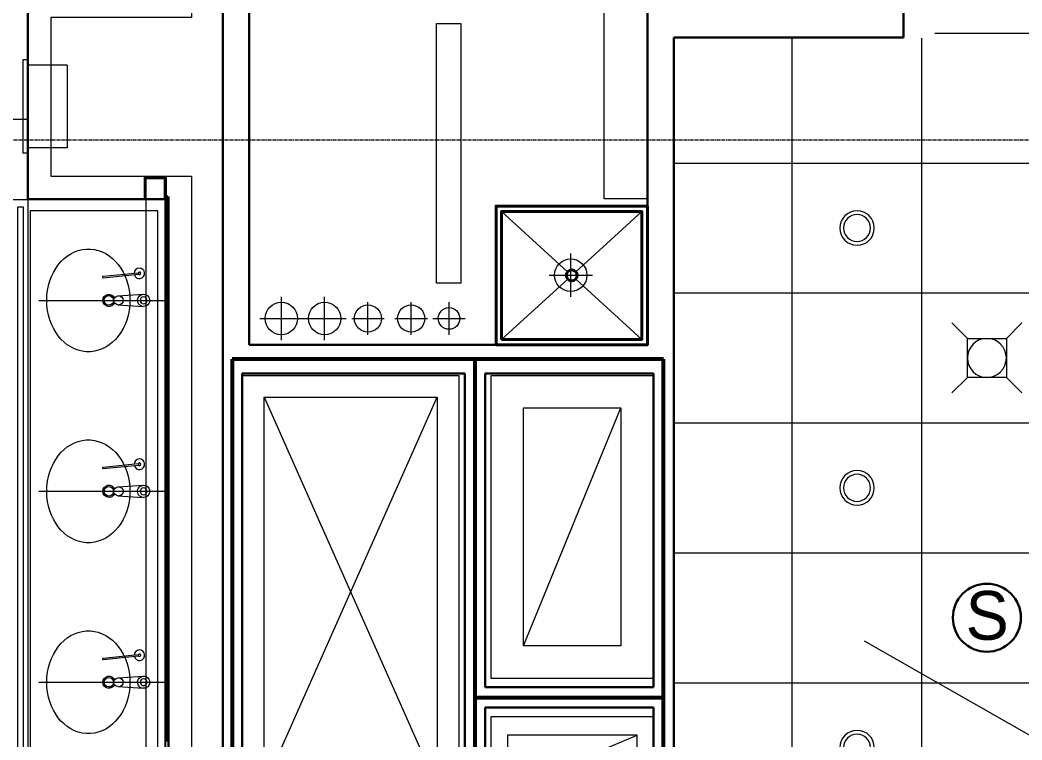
# Model space of a CAD drawing. Header units: inches. Extents: x -40190 to 0, y -3216 to 2257.
# Drawn here: x -21656.3 to -21471, y 792.3 to 925.3 of the extents above; entities that cross this region are included whole.
import ezdxf
from ezdxf import colors
from ezdxf.entities.mleader import LeaderData, LeaderLine
from ezdxf.enums import TextEntityAlignment as Align
from ezdxf.math import Vec2, Vec3

# ---------------------------------------------------------------- set-up
doc = ezdxf.new("R2010")
doc.units = ezdxf.units.IN
doc.header["$LTSCALE"] = 0.5
doc.header["$MEASUREMENT"] = 0
for name, pattern in [('A113$0$CENTER', [2, 1.25, -0.25, 0.25, -0.25]), ('A113$0$DGN Style 4', [277.835214, 138.830838, -69.415419, 0.173539, -69.415419]), ('A113$0$DGN Style 5', [121.476983, 52.061564, -69.415419])]:
    doc.linetypes.add(name, pattern=pattern)
for name, color, linetype in [('A113$0$A-ANNO-TEXT', 8, 'Continuous'), ('A113$0$A-FLOR-PFIX', 8, 'Continuous'), ('A113$0$A-FLOR-SLAB', 8, 'Continuous'), ('A113$0$A-FLOR-SLEEVE', 8, 'Continuous'), ('A113$0$A-FLOR-SPCL', 8, 'Continuous'), ('A113$0$A-GRID-GRDP0-15', 8, 'Continuous'), ('A113$0$A-HVAC-RDFF', 8, 'Continuous'), ('A113$0$A-WALL-FIRE', 8, 'Continuous'), ('A113$0$A-WALL-FULL-INTR', 8, 'Continuous'), ('A113$0$Level 23', 8, 'Continuous'), ('A113$0$Level 30', 8, 'Continuous'), ('A113$0$Level 33', 8, 'Continuous'), ('A613$0$A-CLNG-LITE', 3, 'Continuous'), ('A613$0$A-CLNG-MECH-SUPP', 8, 'Continuous'), ('A613$0$A-CLNG-PATT', 8, 'Continuous'), ('A613$0$bc113 - Level 23', 8, 'Continuous'), ('A613$0$br613 - E-Lite', 8, 'Continuous'), ('A613$0$Level 30', 8, 'Continuous'), ('E-Anno-Keyn', 72, 'Continuous'), ('E-Anno-Note', 6, 'Continuous'), ('M-HVAC-text', 6, 'Continuous'), ('XREF', 7, 'Continuous')]:
    doc.layers.add(name, color=color, linetype=linetype)
doc.styles.add('A613$0$style-Arial', font='arial.ttf')
doc.styles.add('MAMEP ANNO', font='arial.ttf', dxfattribs={"height": 0.101562})
doc.styles.get("Standard").update_dxf_attribs({"font": 'simplex.shx'})

# ---------------------------------------------------------------- blocks, each defined once
blk = doc.blocks.new('MLD-KeyNote')
at = {"color": 0, "linetype": 'Continuous', "transparency": 16777216}
blk.add_lwpolyline([(-0.09375, -0.09375), (0.09375, -0.09375), (0.09375, 0.09375), (-0.09375, 0.09375)], close=True, dxfattribs=at)
at = {"color": 0, "linetype": 'ByBlock', "transparency": 16777216, "style": 'MAMEP ANNO'}
blk.add_attdef('ID', text='', height=0.10156, dxfattribs=at).set_placement((0, 0), align=Align.MIDDLE_CENTER)
blk = doc.blocks.new('*U607')
at = {"layer": 'A113$0$A-FLOR-SLAB', "linetype": 'Continuous', "lineweight": 0}
blk.add_3dface([(-15, 8.5), (15, 8.5), (15, -8.5), (-15, -8.5)], dxfattribs=at)
at = {"layer": 'A113$0$A-HVAC-RDFF', "lineweight": 0}
blk.add_line((-12, -5), (12, 5), dxfattribs=at)
at = {"layer": 'A113$0$A-HVAC-RDFF', "lineweight": 13}
blk.add_3dface([(12, 5), (-12, 5), (-12, -5), (12, -5)], dxfattribs=at)
blk = doc.blocks.new('*U608')
at = {"layer": 'A113$0$A-FLOR-SLAB', "linetype": 'Continuous', "lineweight": 0}
blk.add_3dface([(-15, 28), (15, 28), (15, -28), (-15, -28)], dxfattribs=at)
at = {"layer": 'A113$0$A-HVAC-RDFF', "lineweight": 0}
blk.add_line((-9, -22), (9, 22), dxfattribs=at)
at = {"layer": 'A113$0$A-HVAC-RDFF', "lineweight": 13}
blk.add_3dface([(-9, 22), (9, 22), (9, -22), (-9, -22)], dxfattribs=at)
blk = doc.blocks.new('*U609')
at = {"layer": 'A113$0$A-FLOR-SLAB', "linetype": 'Continuous', "lineweight": 0}
blk.add_3dface([(-20, 40), (20, 40), (20, -40), (-20, -40)], dxfattribs=at)
at = {"layer": 'A113$0$A-HVAC-RDFF', "lineweight": 0}
for p, q in [((-16, -36), (16, 36)), ((-16, 36), (16, -36))]:
    blk.add_line(p, q, dxfattribs=at)
blk.add_point((14.28, -35.44), dxfattribs=at)
at = {"layer": 'A113$0$A-HVAC-RDFF', "lineweight": 13}
blk.add_3dface([(-16, 36), (16, 36), (16, -36), (-16, -36)], dxfattribs=at)
blk = doc.blocks.new('*D616', base_point=(0, 0))
at = {"layer": 'A113$0$A-FLOR-SLEEVE', "linetype": 'Continuous', "lineweight": 0}
for p, q in [((0, -4), (0, 4)), ((-4, 0), (4, 0))]:
    blk.add_line(p, q, dxfattribs=at)
blk = doc.blocks.new('*U615')
at = {"layer": 'A113$0$A-FLOR-SLEEVE', "linetype": 'Continuous', "lineweight": 13}
blk.add_circle((0, 0), 3, dxfattribs=at)
at = {"layer": 'A113$0$A-FLOR-SLEEVE', "linetype": 'Continuous', "lineweight": 0}
blk.add_blockref('*D616', (0, 0), dxfattribs=at)
blk = doc.blocks.new('*D627', base_point=(0, 0))
at = {"layer": 'A113$0$A-FLOR-SLEEVE', "linetype": 'Continuous', "lineweight": 0}
for p, q in [((0, -3), (0, 3)), ((-3, 0), (3, 0))]:
    blk.add_line(p, q, dxfattribs=at)
blk = doc.blocks.new('*U626')
at = {"layer": 'A113$0$A-FLOR-SLEEVE', "linetype": 'Continuous', "lineweight": 13}
blk.add_circle((0, 0), 2.5, dxfattribs=at)
at = {"layer": 'A113$0$A-FLOR-SLEEVE', "linetype": 'Continuous', "lineweight": 0}
blk.add_blockref('*D627', (0, 0), dxfattribs=at)
blk = doc.blocks.new('*D625', base_point=(0, 0))
at = {"layer": 'A113$0$A-FLOR-SLEEVE', "linetype": 'Continuous', "lineweight": 0}
for p, q in [((0, -3), (0, 3)), ((-3, 0), (3, 0))]:
    blk.add_line(p, q, dxfattribs=at)
blk = doc.blocks.new('*U624')
at = {"layer": 'A113$0$A-FLOR-SLEEVE', "linetype": 'Continuous', "lineweight": 13}
blk.add_circle((0, 0), 2, dxfattribs=at)
at = {"layer": 'A113$0$A-FLOR-SLEEVE', "linetype": 'Continuous', "lineweight": 0}
blk.add_blockref('*D625', (0, 0), dxfattribs=at)
blk = doc.blocks.new('*U638')
at = {"layer": 'A113$0$A-FLOR-PFIX', "linetype": 'Continuous', "lineweight": 13}
for p, q in [((-3.96, -0.17), (2.55, 0.49)), ((-3.94, -0.42), (2.56, 0.24))]:
    blk.add_line(p, q, dxfattribs=at)
for centre, major_axis, start_param, end_param in [((2.76, 0.38), (0.187, -0.966), 4.749388, 10.782456), ((-3.95, -0.3), (-0.023, 0.121), 6.195472, 9.337065)]:
    blk.add_ellipse(centre, major_axis=major_axis, ratio=0.97753, start_param=start_param, end_param=end_param, dxfattribs=at)
at = {"layer": 'A113$0$A-FLOR-PFIX', "linetype": 'Continuous', "lineweight": 13, "extrusion": (0, 0, -1)}
blk.add_ellipse((2.76, 0.38), major_axis=(-0.047, 0.242), ratio=0.97753, dxfattribs=at)
blk = doc.blocks.new('*U637')
at = {"layer": 'A113$0$A-FLOR-PFIX', "linetype": 'A113$0$DGN Style 4', "lineweight": 0}
blk.add_line((-12, 0), (12, 0), dxfattribs=at)
at = {"layer": 'A113$0$A-FLOR-PFIX', "linetype": 'Continuous', "lineweight": 13}
for p, q in [((2.62, 0.81), (7.32, 1.12)), ((2.62, -0.81), (7.32, -1.12))]:
    blk.add_line(p, q, dxfattribs=at)
at = {"layer": 'A113$0$A-FLOR-PFIX', "linetype": 'A113$0$DGN Style 5', "lineweight": 0, "extrusion": (0, 0, -1)}
blk.add_arc((-7.39, 0), 1.12, 285.9103, 86.2194, dxfattribs=at)
at = {"layer": 'A113$0$A-FLOR-PFIX', "linetype": 'Continuous', "lineweight": 13, "extrusion": (0, 0, -1)}
blk.add_arc((-7.39, 0), 1.12, 86.2194, 273.7806, dxfattribs=at)
for centre, major_axis, ratio, start_param, end_param in [((-2.82, 0), (0, 9.5), 0.809169, 1.671656, 7.753122), ((2.75, 0), (0.888, 0), 0.92221, 1.713861, 4.569325)]:
    blk.add_ellipse(centre, major_axis=major_axis, ratio=ratio, start_param=start_param, end_param=end_param, dxfattribs=at)
at = {"layer": 'A113$0$A-FLOR-PFIX', "linetype": 'Continuous', "lineweight": 0, "extrusion": (0, 0, -1)}
for major_axis, start_param, end_param in [((0, -1.13), 5.098152, 10.610762), ((0, -0.875), 4.747561, 10.996484)]:
    blk.add_ellipse((0.97, 0), major_axis=major_axis, ratio=0.97753, start_param=start_param, end_param=end_param, dxfattribs=at)
at = {"layer": 'A113$0$A-FLOR-PFIX', "linetype": 'A113$0$DGN Style 5', "lineweight": 0, "extrusion": (0, 0, -1)}
blk.add_ellipse((2.75, 0), major_axis=(0.888, 0), ratio=0.92221, start_param=4.712389, end_param=7.853982, dxfattribs=at)
at = {"layer": 'A113$0$A-FLOR-PFIX', "linetype": 'A113$0$DGN Style 5', "lineweight": 13, "extrusion": (0, 0, -1)}
blk.add_ellipse((-2.82, 0), major_axis=(0, 9.5), ratio=0.809169, start_param=1.470832, end_param=1.671656, dxfattribs=at)
at = {"layer": 'A113$0$Level 33', "linetype": 'Continuous', "lineweight": 0, "extrusion": (0, 0, -1)}
blk.add_circle((-7.39, 0), 0.625, dxfattribs=at)
at = {"layer": 'A113$0$A-FLOR-PFIX', "linetype": 'Continuous', "lineweight": 13}
blk.add_blockref('*U638', (3.87, 4.62), dxfattribs=at)
blk = doc.blocks.new('*U639')
at = {"layer": 'A113$0$A-FLOR-PFIX', "linetype": 'Continuous', "lineweight": 13}
for p, q in [((-3.96, -0.17), (2.55, 0.49)), ((-3.94, -0.42), (2.56, 0.24))]:
    blk.add_line(p, q, dxfattribs=at)
for centre, major_axis, start_param, end_param in [((2.76, 0.38), (0.187, -0.966), 4.749388, 10.782456), ((-3.95, -0.3), (-0.023, 0.121), 6.195472, 9.337065)]:
    blk.add_ellipse(centre, major_axis=major_axis, ratio=0.97753, start_param=start_param, end_param=end_param, dxfattribs=at)
at = {"layer": 'A113$0$A-FLOR-PFIX', "linetype": 'Continuous', "lineweight": 13, "extrusion": (0, 0, -1)}
blk.add_ellipse((2.76, 0.38), major_axis=(-0.047, 0.242), ratio=0.97753, dxfattribs=at)
blk = doc.blocks.new('*U644')
at = {"layer": 'A113$0$A-FLOR-SPCL', "linetype": 'Continuous', "lineweight": 13}
for p, q in [((-1.81, 8.11), (-2.75, 8.11)), ((-2.75, 8.11), (-2.75, -9.14)), ((-1.81, 8.11), (-1.81, -9.14)), ((-1.81, -9.14), (-2.75, -9.14)), ((5.44, -8.14), (-1.81, -8.14))]:
    blk.add_line(p, q, dxfattribs=at)
blk = doc.blocks.new('*U643')
at = {"layer": 'A113$0$A-FLOR-SPCL', "linetype": 'Continuous', "lineweight": 13}
for q in [(-3.72, 6.6), (3.53, -8.65)]:
    blk.add_line((3.53, 6.6), q, dxfattribs=at)
blk.add_blockref('*U644', (-1.91, -0.51), dxfattribs=at)
blk = doc.blocks.new('A113')
at = {"layer": 'A113$0$A-ANNO-TEXT', "lineweight": 0}
blk.add_line((-21500.2444, 810.626), (-21261.7855, 674.4757), dxfattribs=at)
at = {"layer": 'A113$0$A-FLOR-PFIX', "lineweight": 0}
for p, q in [((-21567.3299, 889.9231, 1992.7541), (-21555.1029, 878.8026, 1992.7541)), ((-21541.3513, 889.9231, 1992.7541), (-21553.5939, 878.7883, 1992.7541)), ((-21555.0873, 877.43, 1992.7541), (-21567.3299, 866.2952, 1992.7541)), ((-21553.5862, 877.423, 1992.7541), (-21541.3513, 866.2952, 1992.7541)), ((-21652.8904, 873.5033, 1992.7541), (-21628.8984, 873.5033, 1992.7541)), ((-21652.8905, 802.9469, 1992.7541), (-21628.8986, 802.9469, 1992.7541))]:
    blk.add_line(p, q, dxfattribs=at)
at = {"layer": 'A113$0$A-FLOR-PFIX', "lineweight": 13}
for p, q in [((-21638.2732, 874.314, 1992.7541), (-21633.576, 874.6244, 1992.7541)), ((-21638.2732, 872.6926, 1992.7541), (-21633.576, 872.3822, 1992.7541)), ((-21638.2733, 803.7576, 1992.7541), (-21633.5761, 804.068, 1992.7541)), ((-21638.2733, 802.1361, 1992.7541), (-21633.5761, 801.8257, 1992.7541))]:
    blk.add_line(p, q, dxfattribs=at)
at = {"layer": 'A113$0$A-FLOR-PFIX', "lineweight": 40}
blk.add_circle((-21554.3406, 878.1092, 1992.7541), 1.0105, dxfattribs=at)
at = {"layer": 'A113$0$A-FLOR-PFIX', "lineweight": 0, "extrusion": (0, 0, -1)}
for centre in [(21633.5019, 873.5033, -1992.7541), (21633.502, 802.9469, -1992.7541)]:
    blk.add_arc(centre, 1.1236, 285.910271, 86.219372, dxfattribs=at)
at = {"layer": 'A113$0$A-FLOR-PFIX', "lineweight": 13, "extrusion": (0, 0, -1)}
for centre in [(21633.5019, 873.5033, -1992.7541), (21633.502, 802.9469, -1992.7541)]:
    blk.add_arc(centre, 1.1236, 86.219372, 273.780628, dxfattribs=at)
for centre, major_axis, ratio, start_param, end_param in [((-21643.7144, 873.5033, 1992.7541), (0, 9.5005), 0.80916883, 1.67165562, 7.75312234), ((-21643.7144, 873.5033, 1992.7541), (0, 9.5005), 0.80916883, 1.47083188, 1.67165562), ((-21638.1437, 873.5033, 1992.7541), (0.8884, 0), 0.9222097, 1.71386052, 4.56932479), ((-21643.7145, 802.9469, 1992.7541), (0, 9.5005), 0.80916883, 1.67165562, 7.75312234), ((-21638.1438, 802.9469, 1992.7541), (0.8884, 0), 0.9222097, 1.71386052, 4.56932479), ((-21643.7145, 802.9469, 1992.7541), (0, 9.5005), 0.80916883, 1.47083188, 1.67165562)]:
    blk.add_ellipse(centre, major_axis=major_axis, ratio=ratio, start_param=start_param, end_param=end_param, dxfattribs=at)
at = {"layer": 'A113$0$A-FLOR-PFIX', "lineweight": 0, "extrusion": (0, 0, -1)}
for centre, major_axis, ratio, start_param, end_param in [((-21639.9238, 873.5041, 1992.7541), (0, -1.1251), 0.97753003, 5.09815197, 10.61076194), ((-21639.9238, 873.5041, 1992.7541), (0, -0.8751), 0.97753003, 4.74756061, 10.99648424), ((-21638.1437, 873.5033, 1992.7541), (0.8884, 0), 0.9222097, 4.71238898, 7.85398163), ((-21639.9239, 802.9477, 1992.7541), (0, -1.1251), 0.97753003, 5.09815197, 10.61076194), ((-21639.9239, 802.9477, 1992.7541), (0, -0.8751), 0.97753003, 4.74756061, 10.99648424), ((-21638.1438, 802.9469, 1992.7541), (0.8884, 0), 0.9222097, 4.71238898, 7.85398163)]:
    blk.add_ellipse(centre, major_axis=major_axis, ratio=ratio, start_param=start_param, end_param=end_param, dxfattribs=at)
at = {"layer": 'A113$0$A-FLOR-PFIX', "lineweight": 40}
for points in [[(-21568.3299, 865.2952, 1992.7541), (-21540.3513, 865.2952, 1992.7541), (-21540.3513, 890.9231, 1992.7541), (-21568.3299, 890.9231, 1992.7541)], [(-21567.3299, 866.2952, 1992.7541), (-21541.3513, 866.2952, 1992.7541), (-21541.3513, 889.9231, 1992.7541), (-21567.3299, 889.9231, 1992.7541)]]:
    blk.add_3dface(points, dxfattribs=at)
at = {"layer": 'A113$0$A-FLOR-SPCL', "lineweight": 13}
blk.add_3dface([(-21548.3568, 928.2854, 1992.7541), (-21540.3568, 928.2854, 1992.7541), (-21540.3568, 892.2854, 1992.7541), (-21548.3568, 892.2854, 1992.7541)], dxfattribs=at)
at = {"layer": 'A113$0$A-GRID-GRDP0-15', "linetype": 'A113$0$CENTER', "lineweight": 0}
blk.add_line((-23884.5631, 903.1574), (-20364.9322, 903.1574), dxfattribs=at)
at = {"layer": 'A113$0$A-WALL-FIRE', "lineweight": 53}
for p, q in [((-21617.1172, 862.6493, 1992.7541), (-21617.1171, 776.6493, 1992.7541)), ((-21537.3568, 862.6493, 1992.7541), (-21617.1172, 862.6493, 1992.7541)), ((-21572.2318, 862.6493, 1992.7541), (-21572.2318, 776.6493, 1992.7541)), ((-21537.3568, 752.7746, 1992.7541), (-21537.3568, 862.6493, 1992.7541)), ((-21572.2318, 800.1493, 1992.7541), (-21537.3568, 800.1493, 1992.7541))]:
    blk.add_line(p, q, dxfattribs=at)
at = {"layer": 'A113$0$A-WALL-FULL-INTR', "lineweight": 30}
for p, q in [((-21613.9915, 941.1563, 1992.7541), (-21613.9915, 865.2952, 1992.7541)), ((-21618.8665, 936.2811, 1992.7541), (-21618.8665, 778.5243, 1992.7541)), ((-21540.3554, 936.2811, 1992.7541), (-21540.3513, 865.2952, 1992.7541)), ((-21493.0129, 922.06, 1992.7541), (-21493.0129, 936.2845, 1992.7541)), ((-21654.8985, 892.2251, 1992.7541), (-21654.8986, 930.0313, 1992.7541)), ((-21535.4818, 755.8996, 1992.7541), (-21535.4818, 922.06, 1992.7541)), ((-21493.0129, 922.06, 1992.7541), (-21535.4818, 922.06, 1992.7541)), ((-21654.8984, 892.2251, 1992.7541), (-21629.4834, 892.2251, 1992.7541)), ((-21628.8985, 892.6773, 1992.7541), (-21628.8987, 783.7729, 1992.7541)), ((-21540.3485, 867.293, 1992.7541), (-21540.3485, 865.2952, 1992.7541)), ((-21613.9915, 865.2952, 1992.7541), (-21540.3513, 865.2952, 1992.7541)), ((-21615.2422, 860.0243, 1992.7541), (-21615.2421, 778.5243, 1992.7541)), ((-21574.1068, 860.0243, 1992.7541), (-21615.2422, 860.0243, 1992.7541)), ((-21574.1068, 860.0243, 1992.7541), (-21574.1068, 778.5243, 1992.7541)), ((-21570.3568, 860.0243, 1992.7541), (-21570.3568, 802.0243, 1992.7541)), ((-21539.2318, 860.0243, 1992.7541), (-21570.3568, 860.0243, 1992.7541)), ((-21539.2318, 802.0243, 1992.7541), (-21539.2318, 860.0243, 1992.7541)), ((-21570.3568, 802.0243, 1992.7541), (-21539.2318, 802.0243, 1992.7541)), ((-21570.3568, 798.2743, 1992.7541), (-21539.2318, 798.2743, 1992.7541)), ((-21570.3568, 798.2743, 1992.7541), (-21570.3568, 778.5243, 1992.7541)), ((-21539.2318, 778.5242, 1992.7541), (-21539.2318, 798.2743, 1992.7541))]:
    blk.add_line(p, q, dxfattribs=at)
at = {"layer": 'A113$0$A-WALL-FULL-INTR', "lineweight": 0, "elevation": 1992.7541, "flags": 128}
blk.add_lwpolyline([(-21624.6487, 936.2811), (-21624.6487, 925.7813), (-21650.6486, 925.7813), (-21650.6485, 896.4751), (-21624.6485, 896.4751), (-21624.6486, 779.9751), (-21650.6484, 779.9751), (-21650.6483, 721.2251)], dxfattribs=at)
at = {"layer": 'A113$0$Level 23', "lineweight": 40}
for p, q in [((-21629.3978, 892.6773, 173.7684), (-21629.0853, 892.6773, 173.7684)), ((-21629.3978, 884.1912, 173.7684), (-21629.3978, 892.6773, 173.7684)), ((-21629.0853, 892.6773, 173.7684), (-21629.0853, 884.1912, 173.7684)), ((-21629.0853, 884.1912, 173.7684), (-21629.3978, 884.1912, 173.7684))]:
    blk.add_line(p, q, dxfattribs=at)
at = {"layer": 'A113$0$Level 23', "lineweight": 0}
blk.add_line((-21629.3983, 792.6965, 173.7684), (-21629.3983, 883.7537, 173.7684), dxfattribs=at)
at = {"layer": 'A113$0$Level 23', "lineweight": 30}
for p, q in [((-21628.9608, 884.1287, 173.7684), (-21629.3978, 884.1287, 173.7684)), ((-21629.3978, 883.7537, 173.7684), (-21629.3978, 884.1287, 173.7684)), ((-21629.3978, 883.7537, 173.7684), (-21629.3358, 883.7537, 173.7684)), ((-21629.3358, 883.7537, 173.7684), (-21629.3358, 884.0657, 173.7684)), ((-21628.9608, 884.0657, 173.7684), (-21629.3358, 884.0657, 173.7684)), ((-21629.3052, 884.0525, 173.7684), (-21629.3052, 792.4158, 173.7684)), ((-21629.0548, 884.0525, 173.7684), (-21629.3048, 884.0525, 173.7684)), ((-21629.0552, 884.0525, 173.7684), (-21629.0552, 792.4158, 173.7684)), ((-21628.9608, 884.0657, 173.7684), (-21628.9608, 884.1287, 173.7684)), ((-21629.3978, 792.6965, 173.7684), (-21629.3358, 792.6965, 173.7684)), ((-21629.3358, 792.6965, 173.7684), (-21629.3358, 792.3845, 173.7684)), ((-21628.9608, 792.3845, 173.7684), (-21629.3358, 792.3845, 173.7684)), ((-21629.0548, 792.4158, 173.7684), (-21629.3048, 792.4158, 173.7684)), ((-21628.9608, 792.3845, 173.7684), (-21628.9608, 792.3215, 173.7684))]:
    blk.add_line(p, q, dxfattribs=at)
at = {"layer": 'A113$0$Level 23', "lineweight": 40, "elevation": 1992.7541, "flags": 128}
blk.add_lwpolyline([(-21629.4834, 892.2251), (-21629.4834, 896.2251), (-21633.2334, 896.2251), (-21633.2334, 892.2251)], dxfattribs=at)
at = {"layer": 'A113$0$Level 23', "lineweight": 30, "elevation": 173.7684, "flags": 128}
blk.add_lwpolyline([(-21628.9608, 792.3215), (-21629.3978, 792.3215), (-21629.3978, 792.6965)], dxfattribs=at)
at = {"layer": 'A113$0$Level 30', "lineweight": 13}
blk.add_3dface([(-21630.8983, 786.35, 1992.7541), (-21654.4019, 786.35, 1992.7541), (-21654.4017, 890.1002, 1992.7541), (-21630.8982, 890.1002, 1992.7541)], dxfattribs=at)
at = {"layer": 'A113$0$Level 33', "lineweight": 0, "extrusion": (0, 0, -1)}
for centre in [(21633.5019, 873.5033, -1992.7541), (21633.502, 802.9469, -1992.7541)]:
    blk.add_circle(centre, 0.625, dxfattribs=at)
at = {"layer": 'A113$0$A-FLOR-PFIX', "lineweight": 13}
for name, p in [('*U639', (-21637.0242, 878.1189, 1992.7541)), ('*U637', (-21640.8947, 838.2251, 1992.7541)), ('*U639', (-21637.0243, 807.5625, 1992.7541))]:
    blk.add_blockref(name, p, dxfattribs=at)
at = {"layer": 'A113$0$A-FLOR-SLEEVE', "lineweight": 13}
for name, p in [('*U615', (-21554.5236, 878.1572, 1992.7541)), ('*U615', (-21608.0236, 870.1572, 1992.7541)), ('*U615', (-21600.0236, 870.1572, 1992.7541)), ('*U626', (-21592.0235, 870.1573, 1992.7541)), ('*U626', (-21584.0235, 870.1573, 1992.7541)), ('*U624', (-21577.0236, 870.1574, 1992.7541))]:
    blk.add_blockref(name, p, dxfattribs=at)
at = {"layer": 'A113$0$A-FLOR-SPCL', "lineweight": 13}
blk.add_blockref('*U643', (-21651.1795, 910.3633, 1992.7541), dxfattribs=at)
at = {"layer": 'A113$0$A-HVAC-RDFF', "lineweight": 13}
for name, p in [('*U609', (-21595.2319, 819.6493, 1992.7541)), ('*U608', (-21554.232, 831.6495, 1992.7541)), ('*U607', (-21554.2319, 788.1494, 1992.7541))]:
    blk.add_blockref(name, p, dxfattribs=at)
blk = doc.blocks.new('*U976')
at = {"layer": 'A613$0$A-CLNG-LITE', "linetype": 'Continuous', "lineweight": 0, "extrusion": (0, 0, -1)}
for radius in [3.19, 2.5]:
    blk.add_circle((0, 0), radius, dxfattribs=at)
blk = doc.blocks.new('*U965')
at = {"layer": 'A613$0$A-CLNG-LITE', "linetype": 'Continuous', "lineweight": 0}
for p, q in [((-3.6, 3.6), (-6.46, 6.46)), ((3.6, 3.6), (6.46, 6.46)), ((-3.6, -3.6), (-6.46, -6.46)), ((3.6, -3.6), (6.46, -6.46))]:
    blk.add_line(p, q, dxfattribs=at)
at = {"layer": 'A613$0$A-CLNG-LITE', "linetype": 'Continuous', "lineweight": 0, "extrusion": (0, 0, -1)}
blk.add_circle((0, 0), 3.6, dxfattribs=at)
at = {"layer": 'A613$0$A-CLNG-LITE', "linetype": 'Continuous', "lineweight": 0}
blk.add_3dface([(3.6, -3.6), (-3.6, -3.6), (-3.6, 3.6), (3.6, 3.6)], dxfattribs=at)
blk = doc.blocks.new('*U990')
at = {"layer": 'A613$0$A-CLNG-MECH-SUPP', "linetype": 'Continuous', "lineweight": 0}
for p, q in [((1.62, 54.03), (-1.63, 54.03)), ((-1.63, -53.97), (-1.63, 54.03)), ((1.62, -54.03), (1.62, 54.03)), ((0.75, 52.66), (-0.25, 52.66)), ((-0.25, -52.59), (-0.25, 52.66)), ((0.75, -52.59), (0.75, 52.66)), ((0.75, -52.59), (-0.25, -52.59)), ((1.62, -53.97), (-1.63, -53.97))]:
    blk.add_line(p, q, dxfattribs=at)
blk = doc.blocks.new('*U1002')
at = {"layer": 'A613$0$Level 30', "linetype": 'Continuous', "lineweight": 30}
blk.add_circle((0.01, -0.44), 6.29, dxfattribs=at)
at = {"layer": 'A613$0$Level 30', "linetype": 'Continuous', "lineweight": 30, "style": 'A613$0$style-Arial', "width": 0.95}
blk.add_text('S', height=9, dxfattribs=at).set_placement((-3.91, -4.5))
blk = doc.blocks.new('A613')
at = {"layer": 'A613$0$A-CLNG-LITE', "lineweight": 0}
for p, q in [((-21633.11, 892.23, 2679.43), (-21633.11, 783.4, 2679.43)), ((-21629.61, 887.16, 2679.43), (-21629.61, 783.4, 2679.43))]:
    blk.add_line(p, q, dxfattribs=at)
at = {"layer": 'A613$0$A-CLNG-MECH-SUPP', "lineweight": 0}
blk.add_line((-21629.48, 887.16, 2679.43), (-21629.48, 784.45, 2679.43), dxfattribs=at)
at = {"layer": 'A613$0$A-CLNG-PATT', "lineweight": 0}
for p, q in [((-21487.26, 922.98, 2679.43), (-21436.26, 922.98, 2679.43)), ((-21513.63, 755.9, 2679.43), (-21513.63, 922.06, 2679.43)), ((-21489.63, 755.9, 2679.43), (-21489.63, 922.06, 2679.43)), ((-21654.9, 907.05, 2679.43), (-21714.9, 907.05, 2679.43)), ((-21535.48, 898.98, 2679.43), (-21419.79, 898.98, 2679.43)), ((-21654.9, 746.28, 2679.43), (-21654.9, 892.23, 2679.43)), ((-21535.48, 874.98, 2679.43), (-21419.79, 874.98, 2679.43)), ((-21535.48, 850.98, 2679.43), (-21419.79, 850.98, 2679.43)), ((-21535.48, 826.98, 2679.43), (-21419.79, 826.98, 2679.43)), ((-21535.48, 802.98, 2679.43), (-21419.79, 802.98, 2679.43))]:
    blk.add_line(p, q, dxfattribs=at)
at = {"layer": 'A613$0$bc113 - Level 23', "lineweight": 40}
for p, q in [((-21629.4, 892.68, 729.31), (-21629.09, 892.68, 729.31)), ((-21629.4, 884.19, 729.31), (-21629.4, 892.68, 729.31)), ((-21629.09, 892.68, 729.31), (-21629.09, 884.19, 729.31)), ((-21629.09, 884.19, 729.31), (-21629.4, 884.19, 729.31))]:
    blk.add_line(p, q, dxfattribs=at)
at = {"layer": 'A613$0$bc113 - Level 23', "lineweight": 30}
for p, q in [((-21628.96, 884.13, 729.31), (-21629.4, 884.13, 729.31)), ((-21629.4, 883.75, 729.31), (-21629.4, 884.13, 729.31)), ((-21629.4, 883.75, 729.31), (-21629.34, 883.75, 729.31)), ((-21629.34, 883.75, 729.31), (-21629.34, 884.07, 729.31)), ((-21628.96, 884.07, 729.31), (-21629.34, 884.07, 729.31)), ((-21629.31, 884.05, 729.31), (-21629.31, 792.42, 729.31)), ((-21629.05, 884.05, 729.31), (-21629.3, 884.05, 729.31)), ((-21629.06, 884.05, 729.31), (-21629.06, 792.42, 729.31)), ((-21628.96, 884.07, 729.31), (-21628.96, 884.13, 729.31)), ((-21629.4, 792.7, 729.31), (-21629.34, 792.7, 729.31)), ((-21629.34, 792.7, 729.31), (-21629.34, 792.38, 729.31)), ((-21629.05, 792.42, 729.31), (-21629.3, 792.42, 729.31))]:
    blk.add_line(p, q, dxfattribs=at)
at = {"layer": 'A613$0$bc113 - Level 23', "lineweight": 0}
blk.add_line((-21629.4, 792.7, 729.31), (-21629.4, 883.75, 729.31), dxfattribs=at)
at = {"layer": 'A613$0$bc113 - Level 23', "lineweight": 40, "elevation": 2548.3, "flags": 128}
blk.add_lwpolyline([(-21629.48, 892.23), (-21629.48, 896.23), (-21633.23, 896.23), (-21633.23, 892.23)], dxfattribs=at)
at = {"layer": 'A613$0$bc113 - Level 23', "lineweight": 30, "elevation": 729.31, "flags": 128}
blk.add_lwpolyline([(-21628.96, 792.32), (-21629.4, 792.32), (-21629.4, 792.7)], dxfattribs=at)
at = {"layer": 'A613$0$br613 - E-Lite', "lineweight": 13}
blk.add_3dface([(-21574.92, 924.79, 2679.43), (-21574.92, 876.79, 2679.43), (-21579.42, 876.79, 2679.43), (-21579.42, 924.79, 2679.43)], dxfattribs=at)
at = {"layer": 'A613$0$A-CLNG-LITE', "lineweight": 0}
for name, p in [('*U976', (-21501.63, 886.98, 2679.43)), ('*U965', (-21477.63, 862.98, 2679.43)), ('*U976', (-21501.63, 838.98, 2679.43)), ('*U976', (-21501.63, 790.98, 2679.43))]:
    blk.add_blockref(name, p, dxfattribs=at)
at = {"layer": 'A613$0$A-CLNG-MECH-SUPP', "lineweight": 0}
blk.add_blockref('*U990', (-21656.52, 838.19, 2679.43), dxfattribs=at)
at = {"layer": 'A613$0$Level 30', "lineweight": 30}
blk.add_blockref('*U1002', (-21477.64, 815.42, 2679.43), dxfattribs=at)

msp = doc.modelspace()

# ---------------------------------------------------------------- block references
at = {"layer": 'XREF'}
for name, p in [('A113', (0.08, 0)), ('A613', (0.13, -0.11))]:
    msp.add_blockref(name, p, dxfattribs=at)

# ---------------------------------------------------------------- leaders
at = {"layer": 'E-Anno-Keyn'}
ml = msp.add_multileader_block('Standard', dxfattribs=at)
ml.set_content('MLD-KeyNote', color=256, scale=96)
ml.set_attribute('ID', '18', width=0)
ml.set_leader_properties(color=256, linetype='Continuous')
ml.build(insert=Vec2(0, 0))
ml.multileader.update_dxf_attribs({"has_dogleg": 0, "text_left_attachment_type": 2, "text_right_attachment_type": 2, "dogleg_length": 3.84, "arrow_head_size": 12, "scale": 96})
ctx = ml.context
ctx.base_point, ctx.scale, ctx.char_height, ctx.arrow_head_size, ctx.landing_gap_size, ctx.plane_origin = Vec3(-23166.12, 1004.81), 96, 737.28, 12, 384, Vec3(-23254.36, 947.57)
ctx.left_attachment, ctx.right_attachment = 2, 2
notes = []
notes.append((ctx, [(0, (0, 0, 0), (0, 0), (1, 0), 1, [])]))
ctx.block.insert = Vec3(-23157.12, 1004.81)
ml = msp.add_multileader_block('Standard', dxfattribs=at)
ml.set_content('MLD-KeyNote', color=256, scale=96)
ml.set_attribute('ID', '18', width=0)
ml.set_leader_properties(color=256, linetype='Continuous')
ml.build(insert=Vec2(0, 0))
ml.multileader.update_dxf_attribs({"has_dogleg": 0, "text_left_attachment_type": 2, "text_right_attachment_type": 2, "dogleg_length": 3.84, "arrow_head_size": 12, "scale": 96})
ctx = ml.context
ctx.base_point, ctx.scale, ctx.char_height, ctx.arrow_head_size, ctx.landing_gap_size, ctx.plane_origin = Vec3(-22208.47, 994.86), 96, 737.28, 12, 384, Vec3(-22296.71, 937.63)
ctx.left_attachment, ctx.right_attachment = 2, 2
notes.append((ctx, [(0, (0, 0, 0), (0, 0), (1, 0), 1, [])]))
ctx.block.insert = Vec3(-22199.47, 994.86)
ml = msp.add_multileader_block('Standard', dxfattribs=at)
ml.set_content('MLD-KeyNote', color=(89, 89, 89), scale=96)
ml.set_attribute('ID', '8', width=0)
ml.set_leader_properties(color=256, linetype='Continuous')
ml.build(insert=Vec2(0, 0))
ml.multileader.update_dxf_attribs({"has_dogleg": 0, "text_left_attachment_type": 2, "text_right_attachment_type": 2, "dogleg_length": 3.84, "arrow_head_size": 12, "scale": 96})
ctx = ml.context
ctx.base_point, ctx.scale, ctx.char_height, ctx.arrow_head_size, ctx.landing_gap_size, ctx.plane_origin = Vec3(-23073.72, 986.39), 96, 737.28, 12, 384, Vec3(-23174.97, 930.5)
ctx.left_attachment, ctx.right_attachment = 2, 2
notes.append((ctx, [(0, (0, 0, 0), (0, 0), (1, 0), 1, [])]))
ctx.block.insert = Vec3(-23064.72, 986.39)
ml = msp.add_multileader_block('Standard', dxfattribs=at)
ml.set_content('MLD-KeyNote', color=(89, 89, 89), scale=96)
ml.set_attribute('ID', '8', width=0)
ml.set_leader_properties(color=256, linetype='Continuous')
ml.build(insert=Vec2(0, 0))
ml.multileader.update_dxf_attribs({"has_dogleg": 0, "text_left_attachment_type": 2, "text_right_attachment_type": 2, "dogleg_length": 3.84, "arrow_head_size": 12, "scale": 96})
ctx = ml.context
ctx.base_point, ctx.scale, ctx.char_height, ctx.arrow_head_size, ctx.landing_gap_size, ctx.plane_origin = Vec3(-22400.97, 910.12), 96, 737.28, 12, 384, Vec3(-22502.21, 854.24)
ctx.left_attachment, ctx.right_attachment = 2, 2
notes.append((ctx, [(0, (0, 0, 0), (0, 0), (1, 0), 1, [])]))
ctx.block.insert = Vec3(-22391.97, 910.12)
at = {"layer": 'E-Anno-Note'}
ml = msp.add_multileader_mtext('Standard', dxfattribs=at)
ml.set_content('HEAT WHEEL MOTOR', color=(89, 89, 89), style='MAMEP ANNO')
ml.set_leader_properties(color=256, linetype='Continuous')
ml.build(insert=Vec2(0, 0))
ml.multileader.update_dxf_attribs({"has_dogleg": 0, "text_right_attachment_type": 3, "dogleg_length": 3.84, "arrow_head_size": 12, "scale": 96})
ctx = ml.context
ctx.base_point, ctx.scale, ctx.char_height, ctx.arrow_head_size, ctx.landing_gap_size, ctx.plane_origin = Vec3(-23579.92, 822.96), 96, 7.68, 12, 3.75, Vec3(-23609.18, 822.96)
ctx.right_attachment = 3
notes.append((ctx, [(0, (1, 1, 0), (-23948.92, 822.96), (1, 0), 369, [(0, [(-23609.18, 822.96)], 0, [])])]))
ctx.mtext.insert, ctx.mtext.width, ctx.mtext.flow_direction = Vec3(-23576.17, 826.87), 124.8927, 5
at = {"layer": 'M-HVAC-text'}
ml = msp.add_multileader_block('Standard', dxfattribs=at)
ml.set_content('MLD-KeyNote', color=(89, 89, 89), scale=96)
ml.set_attribute('ID', '15', width=0)
ml.set_leader_properties(color=256, linetype='Continuous')
ml.build(insert=Vec2(0, 0))
ml.multileader.update_dxf_attribs({"has_dogleg": 0, "text_left_attachment_type": 2, "text_right_attachment_type": 2, "dogleg_length": 3.84, "arrow_head_size": 12, "scale": 96})
ctx = ml.context
ctx.base_point, ctx.scale, ctx.char_height, ctx.arrow_head_size, ctx.landing_gap_size, ctx.plane_origin = Vec3(-22893.34, 1357.49), 96, 737.28, 12, 384, Vec3(-22994.59, 1301.6)
ctx.left_attachment, ctx.right_attachment = 2, 2
notes.append((ctx, [(0, (0, 0, 0), (0, 0), (1, 0), 1, [])]))
ctx.block.insert = Vec3(-22884.34, 1357.49)
ml = msp.add_multileader_block('Standard', dxfattribs=at)
ml.set_content('MLD-KeyNote', color=(89, 89, 89), scale=96)
ml.set_attribute('ID', '15', width=0)
ml.set_leader_properties(color=256, linetype='Continuous')
ml.build(insert=Vec2(0, 0))
ml.multileader.update_dxf_attribs({"has_dogleg": 0, "text_left_attachment_type": 2, "text_right_attachment_type": 2, "dogleg_length": 3.84, "arrow_head_size": 12, "scale": 96})
ctx = ml.context
ctx.base_point, ctx.scale, ctx.char_height, ctx.arrow_head_size, ctx.landing_gap_size, ctx.plane_origin = Vec3(-22532.38, 1345.4), 96, 737.28, 12, 384, Vec3(-22633.63, 1289.51)
ctx.left_attachment, ctx.right_attachment = 2, 2
notes.append((ctx, [(0, (0, 0, 0), (0, 0), (1, 0), 1, [])]))
ctx.block.insert = Vec3(-22523.38, 1345.4)
ml = msp.add_multileader_block('Standard', dxfattribs=at)
ml.set_content('MLD-KeyNote', color=(89, 89, 89), scale=96)
ml.set_attribute('ID', '15', width=0)
ml.set_leader_properties(color=256, linetype='Continuous')
ml.build(insert=Vec2(0, 0))
ml.multileader.update_dxf_attribs({"has_dogleg": 0, "text_left_attachment_type": 2, "text_right_attachment_type": 2, "dogleg_length": 3.84, "arrow_head_size": 12, "scale": 96})
ctx = ml.context
ctx.base_point, ctx.scale, ctx.char_height, ctx.arrow_head_size, ctx.landing_gap_size, ctx.plane_origin = Vec3(-22132.25, 1344.98), 96, 737.28, 12, 384, Vec3(-22233.49, 1289.09)
ctx.left_attachment, ctx.right_attachment = 2, 2
notes.append((ctx, [(0, (0, 0, 0), (0, 0), (1, 0), 1, [])]))
ctx.block.insert = Vec3(-22123.25, 1344.98)
ml = msp.add_multileader_block('Standard', dxfattribs=at)
ml.set_content('MLD-KeyNote', color=(89, 89, 89), scale=96)
ml.set_attribute('ID', '15', width=0)
ml.set_leader_properties(color=256, linetype='Continuous')
ml.build(insert=Vec2(0, 0))
ml.multileader.update_dxf_attribs({"has_dogleg": 0, "text_left_attachment_type": 2, "text_right_attachment_type": 2, "dogleg_length": 3.84, "arrow_head_size": 12, "scale": 96})
ctx = ml.context
ctx.base_point, ctx.scale, ctx.char_height, ctx.arrow_head_size, ctx.landing_gap_size, ctx.plane_origin = Vec3(-21770.85, 1341.65), 96, 737.28, 12, 384, Vec3(-21872.1, 1285.76)
ctx.left_attachment, ctx.right_attachment = 2, 2
notes.append((ctx, [(0, (0, 0, 0), (0, 0), (1, 0), 1, [])]))
ctx.block.insert = Vec3(-21761.85, 1341.65)
ml = msp.add_multileader_block('Standard', dxfattribs=at)
ml.set_content('MLD-KeyNote', color=(89, 89, 89), scale=96)
ml.set_attribute('ID', '15', width=0)
ml.set_leader_properties(color=256, linetype='Continuous')
ml.build(insert=Vec2(0, 0))
ml.multileader.update_dxf_attribs({"has_dogleg": 0, "text_left_attachment_type": 2, "text_right_attachment_type": 2, "dogleg_length": 3.84, "arrow_head_size": 12, "scale": 96})
ctx = ml.context
ctx.base_point, ctx.scale, ctx.char_height, ctx.arrow_head_size, ctx.landing_gap_size, ctx.plane_origin = Vec3(-21520.49, 1116.3), 96, 737.28, 12, 384, Vec3(-21621.74, 1060.41)
ctx.left_attachment, ctx.right_attachment = 2, 2
notes.append((ctx, [(0, (0, 0, 0), (0, 0), (1, 0), 1, [])]))
ctx.block.insert = Vec3(-21511.49, 1116.3)
ml = msp.add_multileader_block('Standard', dxfattribs=at)
ml.set_content('MLD-KeyNote', color=(89, 89, 89), scale=96)
ml.set_attribute('ID', '15', width=0)
ml.set_leader_properties(color=256, linetype='Continuous')
ml.build(insert=Vec2(0, 0))
ml.multileader.update_dxf_attribs({"has_dogleg": 0, "text_left_attachment_type": 2, "text_right_attachment_type": 2, "dogleg_length": 3.84, "arrow_head_size": 12, "scale": 96})
ctx = ml.context
ctx.base_point, ctx.scale, ctx.char_height, ctx.arrow_head_size, ctx.landing_gap_size, ctx.plane_origin = Vec3(-22733.75, 1113.31), 96, 737.28, 12, 384, Vec3(-22835, 1057.42)
ctx.left_attachment, ctx.right_attachment = 2, 2
notes.append((ctx, [(0, (0, 0, 0), (0, 0), (1, 0), 1, [])]))
ctx.block.insert = Vec3(-22724.75, 1113.31)
for ctx, leaders in notes:
    for number, flags, end, landing, length, lines in leaders:
        leader = LeaderData()
        leader.index, (leader.has_last_leader_line, leader.has_dogleg_vector, leader.attachment_direction) = number, flags
        leader.last_leader_point, leader.dogleg_vector, leader.dogleg_length = Vec3(end), Vec3(landing), length
        for number, points, colour, breaks in lines:
            line = LeaderLine()
            line.index, line.vertices, line.color, line.breaks = number, Vec3.list(points), colors.encode_raw_color(colour), breaks
            leader.lines.append(line)
        ctx.leaders.append(leader)

doc.saveas('drawing.dxf')
